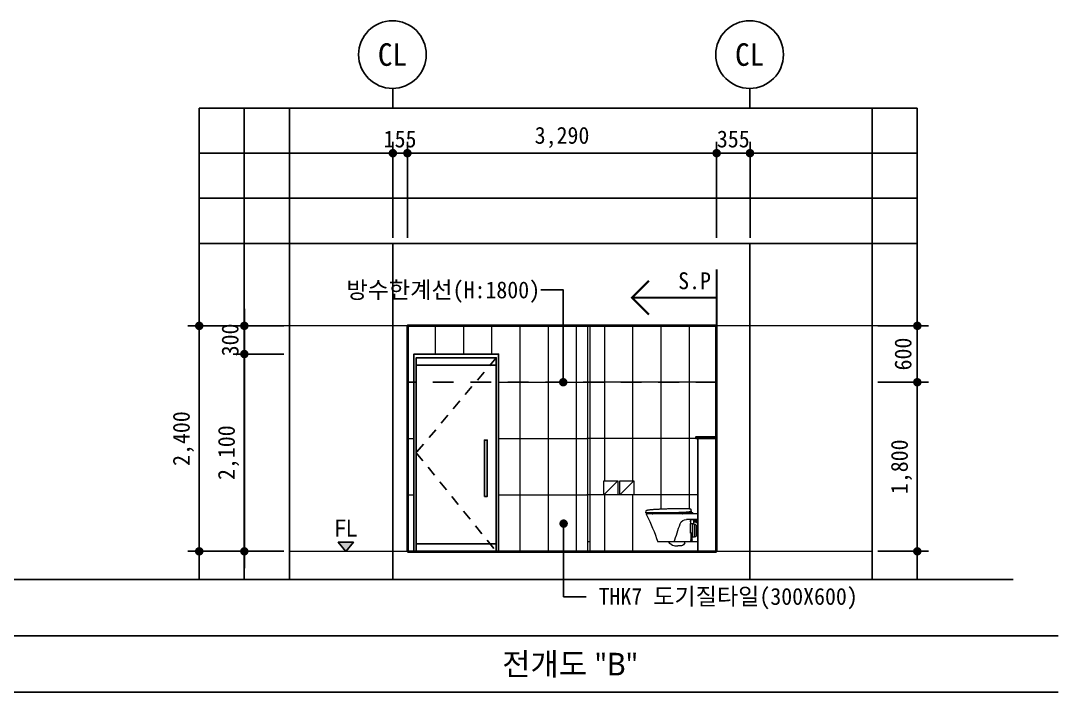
# Model space of a CAD drawing. Header units: millimetres. Extents: x -423835 to -174325, y -1379898 to -1311126.
# Drawn here: x -340389 to -329350, y -1355049 to -1347901 of the extents above; entities that cross this region are included whole.
import ezdxf
from ezdxf.enums import TextEntityAlignment as Align

# ---------------------------------------------------------------- set-up
doc = ezdxf.new("R2010")
doc.units = ezdxf.units.MM
doc.header["$LTSCALE"] = 100
doc.header["$MEASUREMENT"] = 0
doc.header["$PDSIZE"] = -10
doc.linetypes.add('HID', pattern=[2, 1.1, -0.9])
doc.layers.get('0').update_dxf_attribs({"linetype": 'CONTINUOUS'})
doc.layers.get('Defpoints').update_dxf_attribs({"color": 153, "linetype": 'CONTINUOUS'})
for name, color, linetype, lineweight in [('A-AXIS-BUBL', 7, 'CONTINUOUS', 25), ('A-ELEV-LIN1', 2, 'CONTINUOUS', 40), ('A-FLXM-SANI', 6, 'CONTINUOUS', 20), ('A-MKXS-TEXT1', 3, 'CONTINUOUS', 25), ('A-WAXK-PATT', 8, 'CONTINUOUS', 18), ('A-WAXM-CUBI', 6, 'CONTINUOUS', 20), ('A-XXXX-FIN2', 6, 'CONTINUOUS', 20), ('A-XXXX-SYMB', 7, 'CONTINUOUS', 25), ('A-XXXX-TXT2', 3, 'CONTINUOUS', 25)]:
    doc.layers.add(name, color=color, linetype=linetype, lineweight=lineweight)
for name, color, linetype in [('A-DIMS', 7, 'CONTINUOUS'), ('A-MKXS-LEAD', 7, 'CONTINUOUS'), ('AA-AXIS-LINE-1', 1, 'CONTINUOUS'), ('AA-ELE-2', 3, 'CONTINUOUS'), ('DOOR', 8, 'CONTINUOUS'), ('HID', 1, 'HID'), ('IN-F-PAT', 8, 'CONTINUOUS'), ('IN-TEXT-FIN', 3, 'CONTINUOUS'), ('TOIL', 4, 'CONTINUOUS'), ('방수', 7, 'HID')]:
    doc.layers.add(name, color=color, linetype=linetype)
doc.layers.add('A-XXXX-NPLT', color=144, linetype='CONTINUOUS', lineweight=0, plot=False)
doc.styles.add('HY울릉도L', font='')
doc.styles.add('돋움체', font='')
doc.styles.add('맑은 고딕', font='malgun.ttf')
doc.styles.add('맑은고딕', font='malgun.ttf')
doc.styles.add('유형1', font='H2GTRM.TTF', dxfattribs={"width": 0.8, "height": 8})
doc.styles.get('HY울릉도L').set_extended_font_data('HYwulM')
doc.styles.get('돋움체').set_extended_font_data('DotumChe')
doc.dimstyles.new('CDIM', dxfattribs={"dimtxt": 3, "dimasz": 1.5, "dimexe": 2, "dimexo": 1, "dimgap": 1, "dimtad": 1, "dimdec": 0, "dimrnd": 0.5, "dimzin": 0, "dimdsep": 32, "dimlunit": 6, "dimtxsty": 'HY울릉도L', "dimblk1": '_CIDOT', "dimblk2": '_CIDOT', "dimsah": 1, "dimcen": 5.5, "dimclrd": 2, "dimclre": 2, "dimclrt": 7, "dimadec": 0, "dimazin": 0, "dimtfac": 1, "dimtdec": 0, "dimtix": 1, "dimtmove": 2, "dimatfit": 1, "dimldrblk": '_CIDOT', "dimfxl": 1, "dimtolj": 1, "dimtzin": 0, "dimlwd": -1, "dimarcsym": 0})

# ---------------------------------------------------------------- blocks, each defined once
blk = doc.blocks.new('_CIDOT')
at = {"color": 0, "linetype": 'ByBlock'}
blk.add_line((2, 0), (-1, 0), dxfattribs=at)
at = {"color": 0, "linetype": 'ByBlock', "const_width": 0.5}
blk.add_lwpolyline([(-0.25, 0, 1), (0.25, 0, 1)], format="xyb", close=True, dxfattribs=at)
blk = doc.blocks.new('*D550')
at = {"layer": 'A-DIMS', "lineweight": -2, "transparency": 16777216}
for p, q in [((-337590, -1351149), (-338610, -1351149)), ((-337590, -1353549), (-338610, -1353549))]:
    blk.add_line(p, q, dxfattribs=at)
at = {"layer": 'A-DIMS', "transparency": 16777216}
blk.add_line((-338490, -1351239), (-338490, -1353459), dxfattribs=at)
at = {"layer": 'Defpoints', "color": 0, "transparency": 16777216}
for p in [(-337530, -1351149), (-338490, -1353549), (-337530, -1353549)]:
    blk.add_point(p, dxfattribs=at)
at = {"layer": 'A-DIMS', "transparency": 16777216, "xscale": 90, "yscale": 90, "zscale": 90}
for p, rotation in [((-338490, -1351149), 90), ((-338490, -1353549), 270)]:
    blk.add_blockref('_CIDOT', p, dxfattribs=dict(at, rotation=rotation))
at = {"layer": 'A-DIMS', "color": 3, "transparency": 16777216, "insert": (-338658, -1352349), "char_height": 180, "attachment_point": 5, "rotation": 90, "style": '돋움체'}
blk.add_mtext('\\A1;2,400', dxfattribs=at)
blk = doc.blocks.new('*D551')
at = {"layer": 'A-DIMS', "lineweight": -2, "transparency": 16777216}
for p, q in [((-337590, -1351449), (-338130, -1351449)), ((-337590, -1353549), (-338130, -1353549))]:
    blk.add_line(p, q, dxfattribs=at)
at = {"layer": 'A-DIMS', "transparency": 16777216}
blk.add_line((-338010, -1353459), (-338010, -1351539), dxfattribs=at)
at = {"layer": 'Defpoints', "color": 0, "transparency": 16777216}
for p in [(-338010, -1351449), (-337530, -1351449), (-337530, -1353549)]:
    blk.add_point(p, dxfattribs=at)
at = {"layer": 'A-DIMS', "transparency": 16777216, "xscale": 90, "yscale": 90, "zscale": 90}
for p, rotation in [((-338010, -1351449), 90), ((-338010, -1353549), 270)]:
    blk.add_blockref('_CIDOT', p, dxfattribs=dict(at, rotation=rotation))
at = {"layer": 'A-DIMS', "color": 3, "transparency": 16777216, "insert": (-338178, -1352499), "char_height": 180, "attachment_point": 5, "rotation": 90, "style": '돋움체'}
blk.add_mtext('\\A1;2,100', dxfattribs=at)
blk = doc.blocks.new('*D552')
at = {"layer": 'A-DIMS', "transparency": 16777216}
for p, q in [((-338010, -1351059), (-338010, -1350969)), ((-338010, -1351449), (-338010, -1351149)), ((-338010, -1351539), (-338010, -1351629))]:
    blk.add_line(p, q, dxfattribs=at)
at = {"layer": 'A-DIMS', "lineweight": -2, "transparency": 16777216}
for p, q in [((-337590, -1351149), (-338130, -1351149)), ((-337590, -1351449), (-338130, -1351449))]:
    blk.add_line(p, q, dxfattribs=at)
at = {"layer": 'Defpoints', "color": 0, "transparency": 16777216}
for p in [(-338010, -1351149), (-337530, -1351149), (-337530, -1351449)]:
    blk.add_point(p, dxfattribs=at)
at = {"layer": 'A-DIMS', "transparency": 16777216, "xscale": 90, "yscale": 90, "zscale": 90}
for p, rotation in [((-338010, -1351149), 270), ((-338010, -1351449), 90)]:
    blk.add_blockref('_CIDOT', p, dxfattribs=dict(at, rotation=rotation))
at = {"layer": 'A-DIMS', "color": 3, "transparency": 16777216, "insert": (-338161, -1351299), "char_height": 180, "attachment_point": 5, "rotation": 90, "style": '돋움체'}
blk.add_mtext('\\A1;300', dxfattribs=at)
blk = doc.blocks.new('*D553')
at = {"layer": 'A-DIMS', "lineweight": -2, "transparency": 16777216}
for p, q in [((-331270, -1351149), (-330730, -1351149)), ((-331270, -1351749), (-330730, -1351749))]:
    blk.add_line(p, q, dxfattribs=at)
at = {"layer": 'A-DIMS', "transparency": 16777216}
blk.add_line((-330850, -1351659), (-330850, -1351239), dxfattribs=at)
at = {"layer": 'Defpoints', "color": 0, "transparency": 16777216}
for p in [(-331330, -1351149), (-330850, -1351149), (-331330, -1351749)]:
    blk.add_point(p, dxfattribs=at)
at = {"layer": 'A-DIMS', "transparency": 16777216, "xscale": 90, "yscale": 90, "zscale": 90}
for p, rotation in [((-330850, -1351149), 90), ((-330850, -1351749), 270)]:
    blk.add_blockref('_CIDOT', p, dxfattribs=dict(at, rotation=rotation))
at = {"layer": 'A-DIMS', "color": 3, "transparency": 16777216, "insert": (-331001, -1351449), "char_height": 180, "attachment_point": 5, "rotation": 90, "style": '돋움체'}
blk.add_mtext('\\A1;600', dxfattribs=at)
blk = doc.blocks.new('*D554')
at = {"layer": 'A-DIMS', "lineweight": -2, "transparency": 16777216}
for p, q in [((-336275, -1350131), (-336275, -1349191)), ((-332985, -1350211), (-332985, -1349191))]:
    blk.add_line(p, q, dxfattribs=at)
at = {"layer": 'A-DIMS', "transparency": 16777216}
blk.add_line((-336185, -1349311), (-333075, -1349311), dxfattribs=at)
at = {"layer": 'Defpoints', "color": 0, "transparency": 16777216}
for p in [(-332985, -1349311), (-336275, -1350191), (-332985, -1350271)]:
    blk.add_point(p, dxfattribs=at)
at = {"layer": 'A-DIMS', "transparency": 16777216, "xscale": 90, "yscale": 90, "zscale": 90, "rotation": 180}
blk.add_blockref('_CIDOT', (-336275, -1349311), dxfattribs=at)
at = {"layer": 'A-DIMS', "transparency": 16777216, "xscale": 90, "yscale": 90, "zscale": 90}
blk.add_blockref('_CIDOT', (-332985, -1349311), dxfattribs=at)
at = {"layer": 'A-DIMS', "color": 3, "transparency": 16777216, "insert": (-334630, -1349144), "char_height": 180, "attachment_point": 5, "style": '돋움체'}
blk.add_mtext('\\A1;3,290', dxfattribs=at)
blk = doc.blocks.new('*D555')
at = {"layer": 'A-DIMS', "lineweight": -2, "transparency": 16777216}
for p, q in [((-336430, -1350211), (-336430, -1349191)), ((-336275, -1350211), (-336275, -1349191))]:
    blk.add_line(p, q, dxfattribs=at)
at = {"layer": 'A-DIMS', "transparency": 16777216}
for p, q in [((-336520, -1349311), (-336610, -1349311)), ((-336430, -1349311), (-336275, -1349311)), ((-336185, -1349311), (-336095, -1349311))]:
    blk.add_line(p, q, dxfattribs=at)
at = {"layer": 'Defpoints', "color": 0, "transparency": 16777216}
for p in [(-336275, -1349311), (-336430, -1350271), (-336275, -1350271)]:
    blk.add_point(p, dxfattribs=at)
at = {"layer": 'A-DIMS', "transparency": 16777216, "xscale": 90, "yscale": 90, "zscale": 90}
blk.add_blockref('_CIDOT', (-336430, -1349311), dxfattribs=at)
at = {"layer": 'A-DIMS', "transparency": 16777216, "xscale": 90, "yscale": 90, "zscale": 90, "rotation": 180}
blk.add_blockref('_CIDOT', (-336275, -1349311), dxfattribs=at)
at = {"layer": 'A-DIMS', "color": 3, "transparency": 16777216, "insert": (-336353, -1349161), "char_height": 180, "attachment_point": 5, "style": '돋움체'}
blk.add_mtext('\\A1;155', dxfattribs=at)
blk = doc.blocks.new('*D556')
at = {"layer": 'A-DIMS', "lineweight": -2, "transparency": 16777216}
for p, q in [((-332985, -1350211), (-332985, -1349191)), ((-332630, -1350211), (-332630, -1349191))]:
    blk.add_line(p, q, dxfattribs=at)
at = {"layer": 'A-DIMS', "transparency": 16777216}
for p, q in [((-333075, -1349311), (-333165, -1349311)), ((-332985, -1349311), (-332630, -1349311)), ((-332540, -1349311), (-332450, -1349311))]:
    blk.add_line(p, q, dxfattribs=at)
at = {"layer": 'Defpoints', "color": 0, "transparency": 16777216}
for p in [(-332630, -1349311), (-332985, -1350271), (-332630, -1350271)]:
    blk.add_point(p, dxfattribs=at)
at = {"layer": 'A-DIMS', "transparency": 16777216, "xscale": 90, "yscale": 90, "zscale": 90}
blk.add_blockref('_CIDOT', (-332985, -1349311), dxfattribs=at)
at = {"layer": 'A-DIMS', "transparency": 16777216, "xscale": 90, "yscale": 90, "zscale": 90, "rotation": 180}
blk.add_blockref('_CIDOT', (-332630, -1349311), dxfattribs=at)
at = {"layer": 'A-DIMS', "color": 3, "transparency": 16777216, "insert": (-332808, -1349161), "char_height": 180, "attachment_point": 5, "style": '돋움체'}
blk.add_mtext('\\A1;355', dxfattribs=at)
blk = doc.blocks.new('A$C028158C4')
at = {"layer": 'A-AXIS-BUBL', "ltscale": 0.2}
blk.add_line((0, 0), (0, 175.2), dxfattribs=at)
blk.add_circle((2.9, 475.4), 300.3, dxfattribs=at)
blk = doc.blocks.new('*D557')
at = {"layer": 'A-DIMS', "lineweight": -2, "transparency": 16777216}
for p, q in [((-331270, -1351749), (-330730, -1351749)), ((-331270, -1353549), (-330730, -1353549))]:
    blk.add_line(p, q, dxfattribs=at)
at = {"layer": 'A-DIMS', "transparency": 16777216}
blk.add_line((-330850, -1351839), (-330850, -1353459), dxfattribs=at)
at = {"layer": 'Defpoints', "color": 0, "transparency": 16777216}
for p in [(-331330, -1351749), (-331330, -1353549), (-330850, -1353549)]:
    blk.add_point(p, dxfattribs=at)
at = {"layer": 'A-DIMS', "transparency": 16777216, "xscale": 90, "yscale": 90, "zscale": 90}
for p, rotation in [((-330850, -1351749), 90), ((-330850, -1353549), 270)]:
    blk.add_blockref('_CIDOT', p, dxfattribs=dict(at, rotation=rotation))
at = {"layer": 'A-DIMS', "color": 3, "transparency": 16777216, "insert": (-331018, -1352649), "char_height": 180, "attachment_point": 5, "rotation": 90, "style": '돋움체'}
blk.add_mtext('\\A1;1,800', dxfattribs=at)
blk = doc.blocks.new('위생기구2')
at = {"layer": 'A-FLXM-SANI'}
for p, q in [((200, 393), (200, 110)), ((207, 339), (200, 340)), ((200, 340), (320, 340)), ((206, 331), (206, 335)), ((207, 400), (738, 400)), ((209, 338), (208, 338)), ((208, 336), (208, 338)), ((208, 336), (208, 334)), ((209, 331), (209, 338)), ((209, 337), (209, 303)), ((239, 330), (209, 333)), ((244, 297), (244, 335)), ((244, 335), (277, 335)), ((252, 407), (252, 400)), ((252, 400), (297, 400)), ((254, 409), (281, 409)), ((270, 425), (270, 426)), ((270, 423), (270, 422)), ((277, 335), (277, 328)), ((281, 411), (281, 409)), ((281, 409), (294, 409)), ((289, 409), (289, 411)), ((291, 412), (299, 412)), ((297, 400), (297, 407)), ((305, 411), (302, 411)), ((367, 400), (364, 400)), ((684, 400), (680, 400)), ((744, 405), (741, 405)), ((748, 410), (750, 410)), ((752, 411), (749, 432)), ((207, 301), (200, 301)), ((206, 311), (206, 329)), ((206, 309), (206, 305)), ((208, 304), (208, 306)), ((208, 304), (208, 303)), ((209, 303), (208, 303)), ((209, 329), (209, 323)), ((209, 323), (209, 317)), ((209, 317), (209, 323)), ((209, 317), (209, 311)), ((209, 307), (239, 310)), ((209, 309), (209, 303)), ((230, 328), (216, 328)), ((216, 326), (216, 328)), ((216, 312), (216, 314)), ((216, 312), (230, 312)), ((218, 277), (218, 163)), ((226, 285), (235, 285)), ((235, 288), (235, 152)), ((235, 263), (235, 177)), ((237, 290), (253, 290)), ((244, 330), (239, 330)), ((239, 330), (239, 327)), ((239, 327), (239, 313)), ((239, 313), (239, 310)), ((239, 310), (244, 310)), ((258, 297), (244, 297)), ((255, 288), (255, 152)), ((258, 297), (258, 293)), ((258, 293), (258, 291)), ((258, 291), (279, 291)), ((261, 291), (261, 193)), ((261, 291), (262, 291)), ((262, 291), (279, 291)), ((274, 291), (276, 291)), ((276, 193), (276, 291)), ((277, 328), (277, 297)), ((279, 326), (277, 327)), ((277, 313), (279, 315)), ((277, 312), (281, 312)), ((281, 309), (277, 309)), ((279, 297), (277, 297)), ((277, 297), (277, 297)), ((279, 315), (279, 326)), ((279, 291), (279, 297)), ((281, 312), (281, 311)), ((281, 312), (281, 312)), ((281, 311), (281, 309)), ((226, 155), (235, 155)), ((237, 150), (253, 150)), ((261, 193), (276, 193)), ((261, 121), (261, 121)), ((261, 121), (261, 116)), ((261, 121), (264, 121)), ((261, 116), (262, 115)), ((268, 115), (262, 115)), ((264, 193), (264, 121)), ((264, 121), (264, 116)), ((264, 121), (264, 121)), ((265, 121), (264, 121)), ((265, 121), (271, 121)), ((274, 115), (268, 115)), ((271, 121), (272, 121)), ((271, 121), (271, 116)), ((271, 121), (271, 121)), ((272, 121), (271, 121)), ((272, 121), (272, 193)), ((272, 121), (275, 121)), ((274, 115), (275, 116)), ((275, 121), (276, 121)), ((276, 121), (275, 121)), ((275, 121), (275, 121)), ((276, 116), (275, 116)), ((276, 121), (276, 116)), ((210, 100), (625, 100)), ((413, 55), (411, 57))]:
    blk.add_line(p, q, dxfattribs=at)
for centre, radius, start, end in [((406, 394), 142, 157.467, 158.0475), ((207, 393), 7, 90, 180), ((207, 337), 2, 0, 83.6598), ((254, 407), 2.5, 90, 180), ((285, 426), 15.1, 160.0217, 178.601), ((294, 407), 2.5, 360, 90), ((348, 603), 195, 261.3311, 263.4426), ((320, 269), 71, 19.9807, 90), ((430, 412), 10.7, 209.672, 269.0693), ((436, 412), 10.7, 269.4901, 330.8234), ((599, 411), 10.6, 204.0641, 270.1585), ((609, 411), 10.5, 269.9944, 335.5834), ((3455, -895), 3000, 154.6385, 160.6304), ((738, 393), 7, 334.6385, 90), ((207, 303), 2, 276.3402, 0), ((226, 277), 8, 90, 180), ((237, 288), 2, 90, 180), ((253, 288), 2, 0, 90), ((-2432, -732), 3000, 16.0982, 19.9807), ((226, 163), 8, 180, 270), ((237, 152), 2, 180, 270), ((253, 152), 2, 270, 0), ((210, 110), 10, 180, 270), ((-24, -60), 392, 22.3191, 24.0258), ((383, 107), 48, 202.3191, 260.4462), ((413, 285), 228, 260.4462, 269.4914), ((413, 285), 230, 270, 279.4889), ((438, 137), 80, 279.4889, 332.4106)]:
    blk.add_arc(centre, radius, start, end, dxfattribs=at)
for centre, major_axis, start_param, end_param in [((292, 320), (297, -12), 1.857424, 1.864448), ((273, 320), (297, 12), 1.788169, 1.798529), ((273, 320), (297, -12), 4.484656, 4.495016)]:
    blk.add_ellipse(centre, major_axis=major_axis, ratio=0.039223, start_param=start_param, end_param=end_param, dxfattribs=at)
at = {"layer": 'A-FLXM-SANI', "extrusion": (0, 0, -1)}
blk.add_ellipse((292, 320), major_axis=(297, 12), ratio=0.039223, start_param=1.857424, end_param=1.864448, dxfattribs=at)
at = {"layer": 'A-FLXM-SANI'}
for points, knots in [([(274, 447), (274, 447), (274, 447), (274, 447), (274, 445), (274, 443), (274, 442), (274, 442)], [0, 0, 0, 0, 0.049989, 0.349324, 0.674373, 0.83719, 1, 1, 1, 1]), ([(274, 442), (274, 442), (274, 441), (274, 441), (274, 441), (274, 440), (274, 440), (274, 440)], [0, 0, 0, 0, 0.209175, 0.417993, 0.636294, 0.87499, 1, 1, 1, 1]), ([(274, 442), (274, 442), (274, 441), (274, 441), (274, 441), (274, 440), (274, 440), (274, 440)], [0, 0, 0, 0, 0.209176, 0.417993, 0.636294, 0.87499, 1, 1, 1, 1]), ([(275, 448), (275, 449), (275, 450), (276, 451), (278, 451), (279, 451), (279, 451)], [0, 0, 0, 0, 0.244555, 0.499864, 0.75521, 1, 1, 1, 1]), ([(288, 452), (285, 452), (283, 451), (280, 451), (279, 451)], [0, 0, 0, 0, 0.9020217, 1, 1, 1, 1]), ([(288, 452), (285, 452), (283, 451), (280, 451), (279, 451)], [0, 0, 0, 0, 0.901946, 1, 1, 1, 1]), ([(279, 451), (279, 451), (279, 451), (279, 451), (279, 451)], [0, 0, 0, 0, 0.73967, 1, 1, 1, 1]), ([(288, 452), (293, 452), (305, 452), (326, 452), (347, 452), (365, 453), (380, 453), (396, 453), (414, 453), (435, 452), (457, 452), (479, 452), (500, 451), (521, 451), (542, 450), (561, 450), (579, 449), (597, 448), (614, 447), (631, 446), (645, 445), (659, 445), (672, 444), (684, 443), (695, 442), (705, 441), (716, 440), (726, 438), (735, 437), (742, 436), (745, 436)], [0, 0, 0, 0, 0.031422, 0.082545, 0.135293, 0.167494, 0.200707, 0.235679, 0.273433, 0.320822, 0.369329, 0.417284, 0.463993, 0.510638, 0.557261, 0.596443, 0.635577, 0.675542, 0.716978, 0.749622, 0.781551, 0.812031, 0.84033, 0.866341, 0.890645, 0.913919, 0.936311, 0.958008, 0.979178, 1, 1, 1, 1]), ([(271, 419), (271, 420), (271, 421), (270, 422), (270, 423), (270, 423)], [0, 0, 0, 0, 0.3700529, 0.7019207, 1, 1, 1, 1]), ([(271, 432), (271, 433), (272, 435), (273, 438), (274, 440)], [0.3966766, 0.3966766, 0.3966766, 0.3966766, 0.4995125, 1, 1, 1, 1]), ([(272, 423), (271, 423), (271, 423), (271, 423), (271, 423), (271, 422), (271, 422), (271, 421), (271, 421)], [0, 0, 0, 0, 0.18459, 0.241902, 0.275569, 0.526076, 0.773628, 1, 1, 1, 1]), ([(279, 412), (278, 412), (277, 413), (275, 414), (273, 416), (273, 417), (272, 418), (271, 419), (271, 419)], [0, 0, 0, 0, 0.242171, 0.47985, 0.612089, 0.734275, 0.870447, 1, 1, 1, 1]), ([(272, 423), (272, 423), (273, 423), (274, 423), (275, 423), (276, 422), (278, 422), (279, 422), (280, 422), (282, 421), (283, 421), (284, 421), (286, 420), (289, 420), (293, 419), (297, 418), (301, 418), (306, 417), (311, 417), (316, 416), (320, 416), (323, 415), (324, 415)], [0, 0, 0, 0, 0.038415, 0.080237, 0.115789, 0.152261, 0.201926, 0.239706, 0.271286, 0.296594, 0.32824, 0.357618, 0.384708, 0.465477, 0.537704, 0.603102, 0.664392, 0.747724, 0.826007, 0.891661, 0.946891, 1, 1, 1, 1]), ([(297, 417), (297, 417), (297, 417), (296, 416), (295, 414), (293, 413), (291, 412), (288, 411), (285, 411), (283, 411), (281, 411), (281, 411)], [0, 0, 0, 0, 0.008082, 0.1059935, 0.1997479, 0.2883577, 0.4410294, 0.5905053, 0.7354589, 0.8668734, 0.9107547, 0.9107547, 0.9107547, 0.9107547]), ([(289, 411), (290, 411), (292, 411), (295, 411), (299, 411), (301, 411), (302, 411)], [0, 0, 0, 0, 0.206278, 0.441134, 0.705629, 1, 1, 1, 1]), ([(299, 412), (299, 412), (300, 412), (301, 412), (301, 412), (302, 412), (302, 412)], [0, 0, 0, 0, 0.250658, 0.500976, 0.750737, 1, 1, 1, 1]), ([(302, 412), (302, 412), (302, 412), (304, 412), (307, 412), (309, 412), (310, 412)], [0, 0, 0, 0, 0.250004, 0.499997, 0.749999, 1, 1, 1, 1]), ([(305, 411), (305, 411), (306, 411), (307, 411), (309, 411), (310, 411), (311, 411)], [0, 0, 0, 0, 0.250079, 0.500138, 0.750106, 1, 1, 1, 1]), ([(310, 412), (311, 412), (313, 412), (314, 412), (315, 412)], [0, 0, 0, 0, 0.49988, 1, 1, 1, 1]), ([(315, 412), (317, 412), (320, 411), (324, 411), (330, 410), (335, 409), (342, 409), (348, 408), (356, 408), (364, 407), (372, 407), (381, 407), (386, 406), (389, 406)], [0, 0, 0, 0, 0.083561, 0.167103, 0.250634, 0.334156, 0.41767, 0.501175, 0.601354, 0.701533, 0.801194, 0.900597, 1, 1, 1, 1]), ([(324, 415), (330, 415), (343, 414), (362, 413), (382, 412), (401, 412), (420, 411), (433, 411), (440, 411)], [0, 0, 0, 0, 0.166639, 0.333309, 0.49999, 0.666698, 0.833429, 1, 1, 1, 1]), ([(326, 409), (327, 409), (328, 409), (330, 408), (332, 408), (334, 408), (336, 408), (338, 407), (340, 407), (342, 407), (344, 407), (345, 407), (346, 407), (346, 407)], [0, 0, 0, 0, 0.105908, 0.228731, 0.351693, 0.443407, 0.53485, 0.626107, 0.717264, 0.808407, 0.899623, 0.990998, 1, 1, 1, 1]), ([(346, 407), (347, 407), (349, 406), (352, 406), (355, 406), (357, 406), (359, 406), (360, 406), (361, 406)], [0, 0, 0, 0, 0.1920267, 0.4034846, 0.6148762, 0.7634617, 0.9121372, 0.9982444, 0.9982444, 0.9982444, 0.9982444]), ([(361, 406), (361, 405), (362, 404), (362, 403), (362, 402)], [0.1186763, 0.1186763, 0.1186763, 0.1186763, 0.3484213, 1, 1, 1, 1]), ([(364, 400), (364, 400), (364, 400), (363, 400), (362, 401), (362, 402), (362, 402), (362, 402)], [0, 0, 0, 0, 0.231192, 0.46999, 0.708788, 0.947586, 1, 1, 1, 1]), ([(367, 400), (367, 400), (367, 400), (367, 400), (368, 400), (368, 400), (369, 400), (370, 400), (372, 400), (374, 400), (376, 400), (378, 400), (380, 400), (383, 400), (387, 400), (390, 400), (394, 400), (398, 400), (401, 400), (404, 400), (407, 400), (411, 400), (414, 400), (418, 400), (423, 400), (428, 400), (434, 400), (439, 400), (444, 400), (449, 400), (455, 400), (460, 400), (465, 400), (471, 400), (476, 400), (480, 400), (485, 400), (489, 400), (494, 400), (499, 400), (504, 400), (509, 400), (515, 400), (522, 400), (528, 400), (536, 400), (543, 400), (550, 400), (557, 400), (563, 400), (568, 400), (572, 400), (574, 400), (577, 400), (580, 400), (582, 400), (585, 400), (589, 400), (593, 400), (596, 400), (600, 400), (604, 400), (607, 400), (610, 400), (613, 400), (615, 400), (618, 400), (620, 400), (623, 400), (625, 400), (627, 400), (629, 400), (632, 400), (634, 400), (637, 400), (639, 400), (641, 400), (644, 400), (646, 400), (649, 400), (652, 400), (656, 400), (659, 400), (662, 400), (666, 400), (669, 400), (673, 400), (677, 400), (679, 400), (680, 400), (680, 400)], [0, 0, 0, 0, 0.012089, 0.024116, 0.026051, 0.036104, 0.049863, 0.065328, 0.080531, 0.09562, 0.106896, 0.118072, 0.130338, 0.144211, 0.158112, 0.173251, 0.188207, 0.200196, 0.212267, 0.221979, 0.231642, 0.241271, 0.250882, 0.262343, 0.273834, 0.289419, 0.305026, 0.318404, 0.33193, 0.344754, 0.357135, 0.369495, 0.385134, 0.397339, 0.409419, 0.420897, 0.432432, 0.443891, 0.453188, 0.466301, 0.479073, 0.491508, 0.506414, 0.522181, 0.539302, 0.556839, 0.575914, 0.594306, 0.610335, 0.625857, 0.641355, 0.64801, 0.654678, 0.661359, 0.668053, 0.674761, 0.681483, 0.692078, 0.702712, 0.711487, 0.722177, 0.732078, 0.740677, 0.749938, 0.754266, 0.760854, 0.769511, 0.775051, 0.781745, 0.789142, 0.794591, 0.800012, 0.805403, 0.814281, 0.823152, 0.827773, 0.832468, 0.840518, 0.848239, 0.856895, 0.866126, 0.876264, 0.886387, 0.897461, 0.909206, 0.926483, 0.944867, 0.965006, 0.985213, 1, 1, 1, 1]), ([(389, 406), (396, 406), (411, 406), (433, 406), (455, 406), (477, 406), (498, 406), (518, 406), (536, 406), (554, 406), (572, 406), (590, 406), (607, 406), (624, 406), (641, 406), (656, 406), (669, 406), (680, 406), (691, 406), (701, 406), (709, 406), (716, 406), (723, 406), (729, 406), (734, 406), (737, 406), (740, 406), (742, 406), (744, 406), (744, 406), (744, 406)], [0, 0, 0, 0, 0.051865, 0.103733, 0.155604, 0.207472, 0.259335, 0.302554, 0.345771, 0.388987, 0.432199, 0.475409, 0.518616, 0.561824, 0.605037, 0.648246, 0.680648, 0.713047, 0.745441, 0.777833, 0.803748, 0.829666, 0.85558, 0.881487, 0.907389, 0.928974, 0.950558, 0.972143, 0.993731, 1, 1, 1, 1]), ([(440, 411), (448, 411), (465, 411), (490, 411), (515, 411), (537, 411), (556, 411), (573, 411), (589, 411), (605, 411), (620, 411), (635, 411), (650, 411), (665, 411), (678, 411), (689, 411), (699, 411), (708, 411), (716, 411), (724, 411), (731, 411), (738, 411), (743, 411), (746, 411), (749, 411), (750, 411), (751, 411), (751, 411), (751, 411)], [0, 0, 0, 0, 0.063054, 0.126074, 0.189081, 0.252091, 0.294096, 0.336093, 0.378096, 0.420088, 0.462061, 0.50406, 0.546075, 0.588059, 0.630048, 0.661552, 0.693034, 0.724499, 0.75598, 0.787482, 0.818954, 0.850394, 0.881849, 0.907022, 0.932224, 0.957471, 0.982735, 1, 1, 1, 1]), ([(686, 402), (686, 402), (686, 401), (686, 401), (685, 400), (685, 400), (684, 400), (684, 400)], [0, 0, 0, 0, 0.056582, 0.308885, 0.561194, 0.813503, 1, 1, 1, 1]), ([(686, 402), (687, 402), (687, 404), (688, 405), (688, 405)], [0, 0, 0, 0, 0.5547107, 0.9107582, 0.9107582, 0.9107582, 0.9107582]), ([(741, 405), (741, 405), (740, 405), (739, 405), (737, 405), (734, 405), (731, 405), (727, 405), (722, 405), (716, 405), (709, 405), (702, 405), (696, 405), (691, 405), (689, 405), (688, 405), (688, 405)], [0, 0, 0, 0, 0.0746564, 0.1537644, 0.2301422, 0.3037144, 0.3778616, 0.4556533, 0.5383175, 0.6360709, 0.7358126, 0.8305941, 0.9192424, 0.9582061, 0.9956664, 0.9984674, 0.9984674, 0.9984674, 0.9984674]), ([(744, 410), (745, 410), (746, 410), (747, 410), (748, 410), (748, 410), (748, 410)], [0.0072079, 0.0072079, 0.0072079, 0.0072079, 0.1517469, 0.508275, 0.8751516, 1, 1, 1, 1]), ([(744, 405), (744, 405), (744, 405), (744, 405), (745, 405), (745, 405), (745, 405), (745, 406), (745, 406), (745, 406), (745, 406)], [0, 0, 0, 0, 0.142409, 0.280934, 0.412564, 0.535139, 0.657714, 0.789333, 0.927864, 1, 1, 1, 1]), ([(744, 406), (744, 406), (745, 406), (745, 406), (745, 406)], [0, 0, 0, 0, 0.743125, 1, 1, 1, 1]), ([(749, 432), (749, 432), (749, 433), (748, 435), (746, 436), (745, 436), (745, 436)], [0, 0, 0, 0, 0.2431724, 0.5000025, 0.7568309, 1, 1, 1, 1]), ([(745, 406), (745, 406), (745, 406), (745, 406), (745, 406)], [0, 0, 0, 0, 0.500517, 1, 1, 1, 1]), ([(751, 410), (751, 410), (751, 410), (751, 410), (751, 410), (751, 410), (751, 410), (751, 411), (752, 411), (752, 411), (752, 411)], [0, 0, 0, 0, 0.132215, 0.261358, 0.384642, 0.500011, 0.615367, 0.738646, 0.867792, 1, 1, 1, 1]), ([(239, 327), (239, 327), (239, 327), (239, 327), (239, 327), (239, 328), (239, 328), (239, 328), (239, 328), (239, 328), (238, 328), (238, 328), (238, 328), (238, 328), (238, 328), (237, 328)], [0, 0, 0, 0, 0.125, 0.125, 0.25, 0.25, 0.5, 0.5, 0.625, 0.625, 0.75, 0.75, 0.875, 0.875, 1, 1, 1, 1]), ([(237, 325), (238, 325), (238, 325), (238, 326), (238, 326), (238, 326), (239, 326), (239, 326), (239, 326), (239, 326), (239, 326), (239, 326), (239, 327), (239, 327), (239, 327), (239, 327)], [0, 0, 0, 0, 0.125, 0.125, 0.25, 0.25, 0.375, 0.375, 0.5, 0.5, 0.75, 0.75, 0.875, 0.875, 1, 1, 1, 1]), ([(237, 327), (238, 327), (238, 327), (239, 327), (239, 327), (239, 326), (239, 326)], [0, 0, 0, 0, 0.2764339, 0.5529257, 0.8310133, 1, 1, 1, 1]), ([(239, 313), (239, 313), (239, 313), (239, 313), (239, 314), (239, 314), (239, 314), (239, 314), (239, 314), (239, 314), (238, 314), (238, 314), (238, 315), (238, 315), (238, 315), (237, 315)], [0, 0, 0, 0, 0.125, 0.125, 0.25, 0.25, 0.5, 0.5, 0.625, 0.625, 0.75, 0.75, 0.875, 0.875, 1, 1, 1, 1]), ([(239, 314), (239, 314), (239, 313), (239, 313), (238, 313), (238, 313), (238, 313), (237, 313)], [0, 0, 0, 0, 0.022463, 0.309103, 0.597859, 0.8837, 1, 1, 1, 1]), ([(237, 312), (238, 312), (238, 312), (238, 312), (238, 312), (238, 312), (239, 312), (239, 312), (239, 312), (239, 312), (239, 312), (239, 313), (239, 313), (239, 313), (239, 313), (239, 313)], [0, 0, 0, 0, 0.125, 0.125, 0.25, 0.25, 0.375, 0.375, 0.5, 0.5, 0.75, 0.75, 0.875, 0.875, 1, 1, 1, 1]), ([(261, 116), (261, 116), (262, 115), (262, 115), (263, 116), (264, 116), (264, 116)], [0, 0, 0, 0, 0.2646023, 0.5349423, 0.7653402, 1, 1, 1, 1]), ([(264, 121), (264, 121), (264, 121), (264, 121), (265, 121)], [0, 0, 0, 0, 0.509657, 1, 1, 1, 1]), ([(264, 116), (264, 116), (265, 116), (267, 115), (269, 115), (270, 116), (271, 116), (271, 116)], [0, 0, 0, 0, 0.1943243, 0.390582, 0.6431889, 0.902621, 1, 1, 1, 1]), ([(271, 116), (272, 116), (273, 115), (274, 115), (275, 116), (275, 116), (276, 116)], [0, 0, 0, 0, 0.264602, 0.534942, 0.76534, 1, 1, 1, 1])]:
    blk.add_open_spline(points, degree=3, knots=knots, dxfattribs=at)
for points, degree in [([(237, 328), (228, 329), (219, 330), (209, 331)], 3), ([(270, 426), (270, 426)], 1), ([(270, 426), (270, 426), (270, 426), (270, 426)], 3), ([(270, 423), (270, 425)], 1), ([(271, 431), (271, 432)], 1), ([(271, 421), (271, 420)], 1), ([(272, 423), (272, 423)], 1), ([(281, 411), (280, 411), (280, 411), (279, 412)], 3), ([(279, 412), (279, 412)], 1), ([(288, 411), (289, 411)], 1), ([(289, 411), (289, 411)], 1), ([(312, 411), (311, 411)], 1), ([(316, 410), (312, 411)], 1), ([(319, 410), (316, 410)], 1), ([(316, 410), (316, 410)], 1), ([(362, 402), (362, 402)], 1), ([(430, 401), (436, 401)], 1), ([(599, 400), (609, 400)], 1), ([(684, 400), (684, 400)], 1), ([(745, 406), (744, 410)], 1), ([(745, 406), (745, 406)], 1), ([(745, 406), (745, 406)], 1), ([(750, 410), (751, 410)], 1), ([(206, 331), (217, 329), (227, 328), (237, 327)], 3), ([(237, 313), (227, 312), (217, 311), (206, 309)], 3), ([(209, 326), (219, 326), (228, 326), (237, 325)], 3), ([(237, 315), (228, 314), (219, 314), (209, 314)], 3), ([(209, 309), (219, 310), (228, 311), (237, 312)], 3)]:
    blk.add_open_spline(points, degree=degree, dxfattribs=at)
blk.add_point((751, 411), dxfattribs=at)
at = {"layer": 'Defpoints'}
for p, q in [((200, 213), (200, 227)), ((207, 220), (193, 220))]:
    blk.add_line(p, q, dxfattribs=at)
at = {"layer": 'Defpoints', "insert": (211, 210), "char_height": 1.88, "attachment_point": 5, "style": '유형1'}
blk.add_mtext_dynamic_manual_height_columns('\\A1;TOTO CW-822NJ', width=45.58, gutter_width=6.25, heights=[0], dxfattribs=at)
blk = doc.blocks.new('화장실door')
at = {"layer": 'DOOR'}
blk.add_lwpolyline([(750, 584), (780, 584), (780, 1184), (750, 1184)], close=True, dxfattribs=at)
at = {"layer": 'HID'}
blk.add_lwpolyline([(875, 2060), (25, 1050), (875, 0)], dxfattribs=at)
at = {"layer": 'TOIL'}
for points in [[(900, 0), (900, 2100), (0, 2100), (0, 0)], [(875, 0), (875, 2060), (25, 2060), (25, 0)], [(875, 1980), (25, 1980)], [(875, 80), (25, 80)]]:
    blk.add_lwpolyline(points, dxfattribs=at)

msp = doc.modelspace()

# ---------------------------------------------------------------- hatches: boundary and pattern name
at = {"layer": 'A-WAXK-PATT'}
h = msp.add_hatch(dxfattribs=at)
h.set_pattern_fill('벽타일63', color=256, angle=90)
h.set_pattern_definition([(90, (-336275.42, -1353549.08), (-300, 2e-14), []), (180, (-336275.4, -1353549.1), (-7e-14, -600), [])])
h.paths.add_polyline_path([(-334355.4, -1351149.1), (-336275.4, -1351149.1), (-336275.4, -1353549.1), (-336205.4, -1353549.1), (-336205.4, -1351449.1), (-335305.4, -1351449.1), (-335305.4, -1353549.1), (-334355.4, -1353549.1)])
at = {"layer": 'A-XXXX-SYMB'}
msp.add_hatch(color=256, dxfattribs=at).paths.add_polyline_path([(-336930.9, -1353549.1), (-337011.4, -1353453.1), (-336850.3, -1353453.1)])

# ---------------------------------------------------------------- linework, layer by layer
at = {"color": 3, "ltscale": 2}
for p, q in [((-351392.9, -1354449.1), (-329350.4, -1354449.1)), ((-351392.9, -1355049.1), (-329350.4, -1355049.1))]:
    msp.add_line(p, q, dxfattribs=at)
at = {"layer": 'A-ELEV-LIN1'}
msp.add_line((-336275.4, -1353549.1), (-332985.4, -1353549.1), dxfattribs=at)
msp.add_lwpolyline([(-332985.4, -1353549.1), (-332985.4, -1351149.1), (-336275.4, -1351149.1), (-336275.4, -1353549.1)], dxfattribs=at)
at = {"layer": 'A-FLXM-SANI'}
for p, q in [((-334185.4, -1352949.1), (-334035.4, -1352799.1)), ((-334015.4, -1352949.1), (-333865.4, -1352799.1))]:
    msp.add_line(p, q, dxfattribs=at)
for points in [[(-334185.4, -1352949.1), (-334185.4, -1352799.1), (-334035.4, -1352799.1), (-334035.4, -1352949.1)], [(-334015.4, -1352949.1), (-334015.4, -1352799.1), (-333865.4, -1352799.1), (-333865.4, -1352949.1)]]:
    msp.add_lwpolyline(points, close=True, dxfattribs=at)
at = {"layer": 'A-MKXS-LEAD'}
for points in [[(-334857.2, -1350765.8), (-334617.2, -1350765.8), (-334617.2, -1351749.1)], [(-334372.9, -1354032.3), (-334612.9, -1354032.3), (-334612.9, -1353254.1)]]:
    msp.add_lwpolyline(points, dxfattribs=at)
at = {"layer": 'A-MKXS-LEAD', "const_width": 45}
for points in [[(-334639.7, -1351749.1, 1), (-334594.7, -1351749.1, 1)], [(-334635.4, -1353254.1, -1), (-334590.4, -1353254.1, -1)]]:
    msp.add_lwpolyline(points, format="xyb", close=True, dxfattribs=at)
at = {"layer": 'A-WAXK-PATT', "linetype": 'Continuous'}
for p, q in [((-332985.4, -1351149.1), (-334365.4, -1351149.1)), ((-334175.4, -1352799.1), (-334175.4, -1351149.1)), ((-333875.4, -1352799.1), (-333875.4, -1351149.1)), ((-333575.4, -1353100.7), (-333575.4, -1351149.1)), ((-333275.4, -1353097.5), (-333275.4, -1351149.1)), ((-332985.4, -1351749.1), (-334365.4, -1351749.1)), ((-332985.4, -1352349.1), (-334365.4, -1352349.1)), ((-334185.4, -1352949.1), (-334365.4, -1352949.1)), ((-334175.4, -1353549.1), (-334175.4, -1352949.1)), ((-334015.4, -1352949.1), (-334035.4, -1352949.1)), ((-333875.4, -1353549.1), (-333875.4, -1352949.1)), ((-333185.4, -1352949.1), (-333865.4, -1352949.1))]:
    msp.add_line(p, q, dxfattribs=at)
at = {"layer": 'A-WAXK-PATT'}
msp.add_lwpolyline([(-332985.4, -1353549.1), (-332985.4, -1351149.1)], dxfattribs=at)
at = {"layer": 'A-WAXM-CUBI'}
msp.add_line((-334335.4, -1353449.1), (-334355.4, -1353449.1), dxfattribs=at)
msp.add_lwpolyline([(-334335.4, -1351149.1), (-334335.4, -1353549.1), (-334355.4, -1353549.1), (-334355.4, -1351149.1)], dxfattribs=at)
at = {"layer": 'A-XXXX-FIN2'}
msp.add_line((-331330.4, -1353549.1), (-337530.4, -1353549.1), dxfattribs=at)
at = {"layer": 'A-XXXX-NPLT'}
msp.add_line((-331160.4, -1351149.1), (-338460.4, -1351149.1), dxfattribs=at)
at = {"layer": 'A-XXXX-SYMB'}
msp.add_lwpolyline([(-336930.9, -1353549.1), (-337011.4, -1353453.1), (-336850.3, -1353453.1), (-336930.9, -1353549.1)], dxfattribs=at)
at = {"layer": 'AA-AXIS-LINE-1'}
for p, q in [((-336430.4, -1350271.3), (-336430.4, -1353849.1)), ((-332630.4, -1350271.3), (-332630.4, -1353849.1))]:
    msp.add_line(p, q, dxfattribs=at)
at = {"layer": 'AA-ELE-2'}
msp.add_line((-333185.4, -1352349.1), (-333185.4, -1353549.1), dxfattribs=at)
msp.add_lwpolyline([(-332985.4, -1352329.1), (-333205.4, -1352329.1), (-333205.4, -1352349.1), (-332985.4, -1352349.1)], close=True, dxfattribs=at)
at = {"layer": 'Defpoints'}
for p, q in [((-338490.4, -1353849.1), (-338490.4, -1348831.3)), ((-338490.4, -1348831.3), (-330850.4, -1348831.3)), ((-338010.4, -1353849.1), (-338010.4, -1348831.3)), ((-337530.4, -1353849.1), (-337530.4, -1348831.3)), ((-331330.4, -1348831.3), (-331330.4, -1353849.1)), ((-330850.4, -1348831.3), (-330850.4, -1353849.1)), ((-338490.4, -1349311.3), (-330850.4, -1349311.3)), ((-338490.4, -1349791.3), (-330850.4, -1349791.3)), ((-338490.4, -1350271.3), (-330850.4, -1350271.3)), ((-329830.4, -1353849.1), (-351392.9, -1353849.1))]:
    msp.add_line(p, q, dxfattribs=at)
at = {"layer": 'IN-F-PAT', "color": 2, "const_width": 22.5}
for points in [[(-332985.4, -1351149.1), (-332985.4, -1350549.1)], [(-333705.4, -1350669.1), (-333885.4, -1350849.1), (-333705.4, -1351029.1)], [(-332985.4, -1350849.1), (-333885.4, -1350849.1)]]:
    msp.add_lwpolyline(points, dxfattribs=at)
at = {"layer": '방수', "color": 2, "ltscale": 2}
msp.add_lwpolyline([(-332985.4, -1351749.1), (-336275.4, -1351749.1)], dxfattribs=at)

# ---------------------------------------------------------------- block references
at = {"xscale": -1.198871389330295, "yscale": 1.198871389330295, "zscale": 1.198871389330295}
for p in [(-336430.4, -1348831.3), (-332630.4, -1348831.3)]:
    msp.add_blockref('A$C028158C4', p, dxfattribs=at)
msp.add_blockref('화장실door', (-336205.4, -1353549.1))
at = {"layer": 'A-FLXM-SANI', "xscale": -1}
msp.add_blockref('위생기구2', (-332985.4, -1353549.1), dxfattribs=at)

# ---------------------------------------------------------------- texts
at = {"layer": 'A-MKXS-TEXT1', "style": '돋움체'}
msp.add_text('방수한계선(H:1800)', height=180, dxfattribs=at).set_placement((-334863.4, -1350765.8), align=Align.MIDDLE_RIGHT)
at = {"layer": 'A-MKXS-TEXT1', "style": '맑은고딕'}
msp.add_text('FL', height=180, dxfattribs=at).set_placement((-336930.9, -1353391.2), align=Align.CENTER)
at = {"layer": 'A-MKXS-TEXT1', "style": '돋움체'}
msp.add_text('THK7 도기질타일(300X600)', height=180, dxfattribs=at).set_placement((-334241.3, -1354028.5), align=Align.MIDDLE_LEFT)
at = {"layer": 'A-XXXX-TXT2', "ltscale": 0.2, "style": '돋움체'}
for p in [(-336434, -1348261.3), (-332634, -1348261.3)]:
    msp.add_text('CL', height=240, dxfattribs=at).set_placement(p, align=Align.MIDDLE)
at = {"layer": 'A-XXXX-TXT2', "style": '맑은 고딕'}
msp.add_text('전개도 "B"', height=240, dxfattribs=at).set_placement((-334545, -1354749.1), align=Align.MIDDLE_CENTER)
at = {"layer": 'IN-TEXT-FIN', "color": 2, "style": '돋움체'}
msp.add_text('S.P', height=180, dxfattribs=at).set_placement((-333045.4, -1350669.1), align=Align.MIDDLE_RIGHT)

# ---------------------------------------------------------------- dimensions: what is measured, and where the dimension line sits
at = {"layer": 'A-DIMS'}
for base, p1, p2, angle, picture, middle in [((-336275.4, -1349311.3), (-336430.4, -1350271.3), (-336275.4, -1350271.3), 180, '*D555', (-336352.9, -1349161.2)), ((-332985.4, -1349311.3), (-336275.4, -1350191.3), (-332985.4, -1350271.3), 180, '*D554', (-334630.4, -1349144.2)), ((-332630.4, -1349311.3), (-332985.4, -1350271.3), (-332630.4, -1350271.3), 180, '*D556', (-332807.9, -1349161.2)), ((-338490.4, -1353549.1), (-337530.4, -1351149.1), (-337530.4, -1353549.1), 90, '*D550', (-338657.6, -1352349.1)), ((-338010.4, -1351149.1), (-337530.4, -1351449.1), (-337530.4, -1351149.1), 90, '*D552', (-338160.5, -1351299.1)), ((-330850.4, -1351149.1), (-331330.4, -1351749.1), (-331330.4, -1351149.1), 90, '*D553', (-331000.5, -1351449.1)), ((-338010.4, -1351449.1), (-337530.4, -1353549.1), (-337530.4, -1351449.1), 90, '*D551', (-338177.6, -1352499.1)), ((-330850.4, -1353549.1), (-331330.4, -1351749.1), (-331330.4, -1353549.1), 270, '*D557', (-331017.6, -1352649.1))]:
    dim = msp.add_linear_dim(base=base, p1=p1, p2=p2, angle=angle, dimstyle='CDIM', override={"dimscale": 60, "dimtxsty": '돋움체', "dimclrd": 256, "dimclre": 256, "dimclrt": 3}, dxfattribs=at)
    dim.commit()
    dim.dimension.update_dxf_attribs({"geometry": picture, "text_midpoint": middle})

doc.saveas('drawing.dxf')
